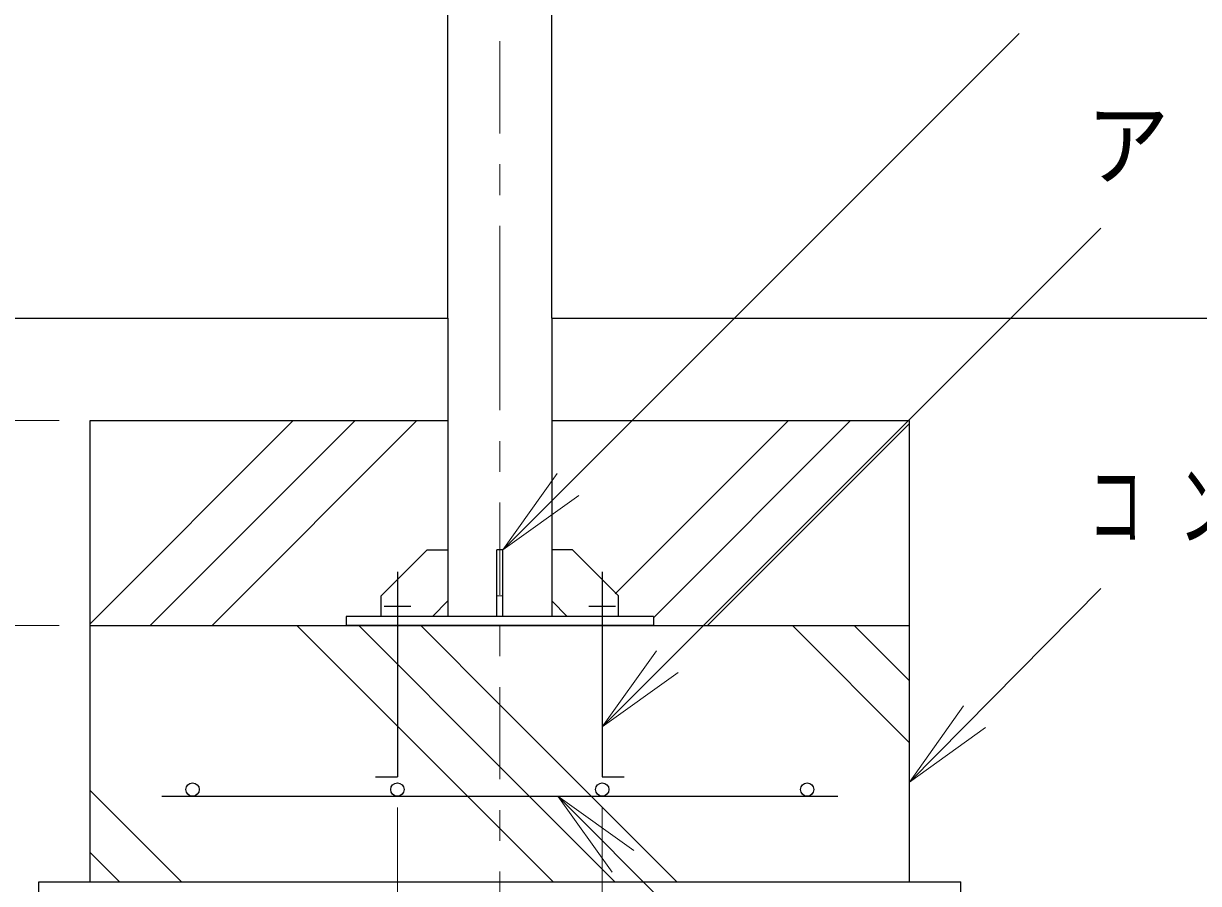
# Model space of a CAD drawing. Units: millimetres on the paper. Extents: x -385 to 0, y 0 to 267.
# Drawn here: x -160.68 to -122.44, y 62.78 to 90.75 of the extents above; entities that cross this region are included whole.
import ezdxf

# ---------------------------------------------------------------- set-up
doc = ezdxf.new("R2010")
doc.units = ezdxf.units.MM
doc.linetypes.add('USER2', pattern=[6, 3, -1, 1, -1])
doc.layers.add('LY_1', color=4, linetype='Continuous', lineweight=25)
doc.styles.add('ＭＳ ゴシック', font='')
doc.styles.get('ＭＳ ゴシック').set_extended_font_data('MS Gothic')

# ---------------------------------------------------------------- blocks, each defined once
blk = doc.blocks.new('open_arrow')
at = {"color": 0, "linetype": 'Continuous', "lineweight": -2}
blk.add_lwpolyline([(7.5, 1.25), (0, 0), (7.5, -1.25)], dxfattribs=at)

msp = doc.modelspace()

# ---------------------------------------------------------------- linework, layer by layer
at = {"layer": 'LY_1', "color": 2, "linetype": 'USER2', "lineweight": 13}
msp.add_line((-145.176, 81.17), (-145.176, 171.701), dxfattribs=at)
at = {"layer": 'LY_1'}
for p, q in [((-146.87, 81.17), (-146.87, 171.169)), ((-143.483, 81.17), (-143.483, 166.702))]:
    msp.add_line(p, q, dxfattribs=at)
at = {"layer": 'LY_1', "color": 7, "lineweight": 13}
for p, q in [((-145.076, 73.636), (-128.277, 90.419)), ((-141.843, 67.876), (-125.621, 84.098)), ((-147.87, 81.17), (-170.176, 81.17)), ((-159.51, 77.836), (-171.176, 77.836)), ((-131.843, 66.077), (-125.621, 72.373)), ((-145.076, 72.136), (-145.276, 72.136)), ((-159.51, 71.17), (-171.176, 71.17)), ((-143.289, 65.62), (-114.661, 36.992)), ((-148.51, 65.253), (-148.51, 49.421)), ((-141.843, 65.253), (-141.843, 49.421))]:
    msp.add_line(p, q, dxfattribs=at)
at = {"layer": 'LY_1', "color": 7}
for p, q in [((-165.176, 81.17), (-146.87, 81.17)), ((-146.87, 81.17), (-146.87, 71.47)), ((-143.483, 81.17), (-53.536, 81.17)), ((-143.483, 81.17), (-143.483, 71.47)), ((-149.036, 72.136), (-147.536, 73.636)), ((-147.536, 73.636), (-146.87, 73.636)), ((-145.276, 71.47), (-145.276, 73.636)), ((-145.076, 73.636), (-145.276, 73.636)), ((-145.076, 71.47), (-145.076, 73.636)), ((-142.816, 73.636), (-143.483, 73.636)), ((-141.316, 72.136), (-142.816, 73.636)), ((-149.036, 71.47), (-149.036, 72.136)), ((-146.87, 71.97), (-147.37, 71.47)), ((-143.483, 71.97), (-142.983, 71.47)), ((-141.316, 71.47), (-141.316, 72.136)), ((-148.943, 71.803), (-148.076, 71.803)), ((-142.276, 71.803), (-141.41, 71.803)), ((-140.176, 71.47), (-150.176, 71.47)), ((-150.176, 71.47), (-150.176, 71.17)), ((-140.176, 71.17), (-150.176, 71.17)), ((-140.176, 71.47), (-140.176, 71.17))]:
    msp.add_line(p, q, dxfattribs=at)
at = {"layer": 'LY_1', "color": 7, "linetype": 'USER2', "lineweight": 13}
msp.add_line((-145.176, 81.17), (-145.176, 54.523), dxfattribs=at)
at = {"layer": 'LY_1', "color": 131}
for p, q in [((-158.51, 62.836), (-158.51, 77.836)), ((-158.51, 77.836), (-146.87, 77.836)), ((-143.483, 77.836), (-131.843, 77.836)), ((-131.843, 62.836), (-131.843, 77.836)), ((-148.51, 72.92), (-148.51, 66.253)), ((-141.843, 72.92), (-141.843, 66.253)), ((-158.51, 71.17), (-131.843, 71.17)), ((-149.217, 66.253), (-148.51, 66.253)), ((-141.843, 66.253), (-141.133, 66.253)), ((-156.176, 65.62), (-134.176, 65.62)), ((-160.176, 62.836), (-130.176, 62.836)), ((-160.176, 57.836), (-160.176, 62.836)), ((-130.176, 57.836), (-130.176, 62.836))]:
    msp.add_line(p, q, dxfattribs=at)
at = {"layer": 'LY_1', "color": 131, "lineweight": 13}
for p, q in [((-158.51, 71.229), (-151.903, 77.836)), ((-156.554, 71.17), (-149.888, 77.836)), ((-154.539, 71.17), (-147.872, 77.836)), ((-141.42, 72.197), (-135.781, 77.836)), ((-140.176, 71.425), (-133.766, 77.836)), ((-138.417, 71.17), (-131.843, 77.744)), ((-151.78, 71.17), (-145.176, 64.566)), ((-149.765, 71.17), (-145.176, 66.581)), ((-147.749, 71.17), (-145.176, 68.597)), ((-135.658, 71.17), (-131.843, 67.355)), ((-133.642, 71.17), (-131.843, 69.37)), ((-145.176, 68.597), (-139.416, 62.836)), ((-145.176, 66.581), (-141.431, 62.836)), ((-158.51, 65.808), (-155.538, 62.836)), ((-145.176, 64.566), (-143.446, 62.836)), ((-158.51, 63.793), (-157.553, 62.836))]:
    msp.add_line(p, q, dxfattribs=at)
at = {"layer": 'LY_1', "color": 131}
for centre in [(-155.176, 65.836), (-148.51, 65.836), (-141.843, 65.836), (-135.176, 65.836)]:
    msp.add_circle(centre, 0.217, dxfattribs=at)

# ---------------------------------------------------------------- block references
at = {"layer": 'LY_1', "color": 7, "lineweight": 13, "xscale": 0.4, "yscale": 0.4}
for p, rotation in [((-145.076, 73.636), 45), ((-141.843, 67.876), 45), ((-131.843, 66.077), 45.3), ((-143.289, 65.62), 315)]:
    msp.add_blockref('open_arrow', p, dxfattribs=dict(at, rotation=rotation))

# ---------------------------------------------------------------- texts
at = {"layer": 'LY_1', "color": 7, "char_height": 2.199, "attachment_point": 4, "style": 'ＭＳ ゴシック'}
for s, insert in [('\\T1.5;\\W0.9;アンカーボルト\u30004-M12×200L', (-126.091, 86.748)), ('\\T1.64;\\W0.6;コンクリート', (-126.037, 75.023))]:
    msp.add_mtext(s, dxfattribs=dict(at, insert=insert))

doc.saveas('drawing.dxf')
